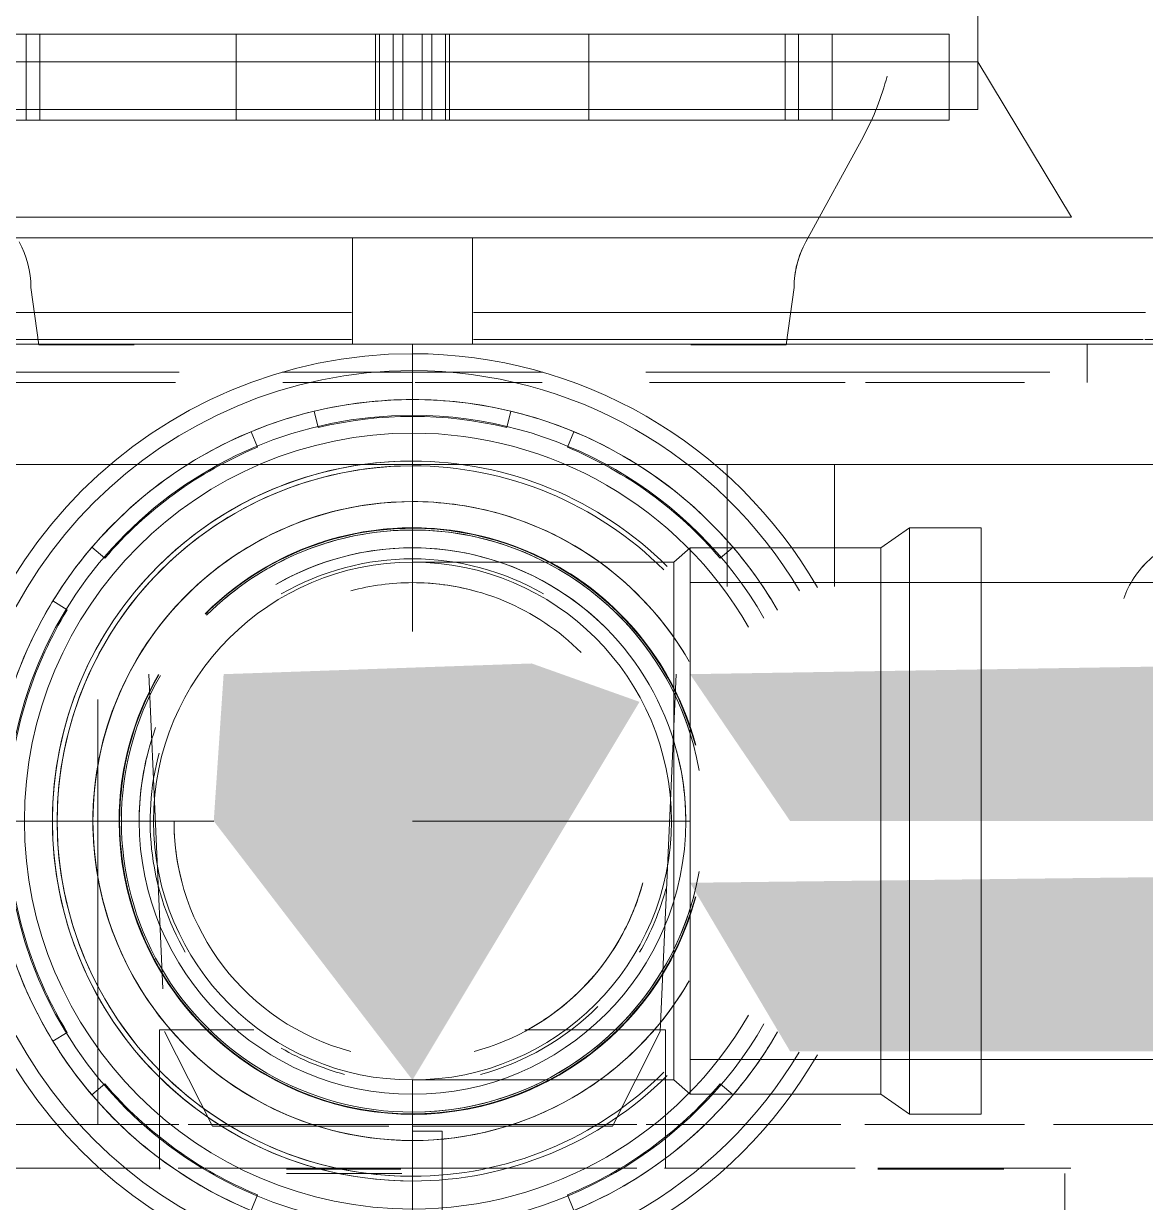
# Model space of a CAD drawing. Header units: metres. Extents: x 147 to 427, y -16 to 162.
# Drawn here: x 317.8939 to 318.0115, y 96.202 to 96.3256 of the extents above; entities that cross this region are included whole.
import ezdxf

# ---------------------------------------------------------------- set-up
doc = ezdxf.new("R2010")
doc.units = ezdxf.units.M
for name, color, linetype, lineweight in [('P-PIPE', 7, 'Continuous', 5), ('P-PIPE-CNTR', 7, 'Continuous', 5), ('P-SANR-FIXT', 7, 'Continuous', 5)]:
    doc.layers.add(name, color=color, linetype=linetype, lineweight=lineweight)

# ---------------------------------------------------------------- blocks, each defined once
blk = doc.blocks.new('Bomba Jacuzzi1 - 15B-T 1_1_2CV TRIF_220_380V _1 1_2CV_-V198-TÉRREO 1_20 - Dependente 1')
at = {"layer": 'P-SANR-FIXT', "color": 254, "lineweight": 15, "true_color": 0xd3d3d3}
for p, q in [((0.193312, 0.006407059882181407), (0.193312, 0.07794228634059976)), ((0.193312, 0.006407059882181957), (0.193312, 0.0779422863406)), ((0.19048871739608, 0.006406893536596771), (0.19048871739608, 0.07677364354495243)), ((0.19048871739608, 0.006406893536597314), (0.19048871739608, 0.07677364354495268)), ((0.19, 0.01354140730138914), (0.19, 0.07654695548751735)), ((0.20117, 0.006283051487931605), (0.20117, 0.07620199585161963)), ((0.187056, 0.02445839976218843), (0.187056, 0.07370833872355578)), ((0.1036, 0.02640515683319187), (0.1036, 0.04641008656544705)), ((0.108184, 0.02450403248065135), (0.108184, 0.04491403440335529)), ((0.108184, 0.02450403248065103), (0.108184, 0.044914034403355)), ((0.1959469999999998, 0.04000000000000049), (0.189947, 0.03916450000000052)), ((0.189947, 0.03916450000000054), (0.1959469999999998, 0.0400000000000005)), ((0.1181151000001584, 0.02652499999987485), (0.1035000000001064, 0.02652499999987485)), ((0.1181151, 0.02297132383538255), (0.1181151, 0.02652500000000036)), ((0.1181151, 0.02297132383538258), (0.1181151, 0.02652500000000036)), ((0.1036, 0.001295920556921004), (0.1036, 0.02454870714291651)), ((0.108184, 0.02352500000000038), (0.108184, 0.006088718036036889)), ((0.108184, 0.02352500000000038), (0.108184, 0.006088718036037138)), ((0.108184, 0.002565874999678935), (0.108184, 0.02348420487642284)), ((0.108184, 0.00256587499967863), (0.108184, 0.02348420487642254)), ((0.187056, 0.01364537469426698), (0.187056, -0.01364537469421645)), ((0.187056, 0.01364537469426548), (0.187056, -0.01364537469421795)), ((0.186, -1.015187933717243e-16), (0.186, 0.01359452085256246)), ((0.19, 0.006193290544041205), (0.19, 0.01236329396385773)), ((0.19, 0.006283051487931605), (0.20117, 0.006283051487931605)), ((0.19, 0.006283051487917731), (0.19, -0.006283051487916614)), ((0.108184, -0.02195377856190588), (0.108184, 5.246314719005816e-16)), ((0.108184, -0.02195377856182857), (0.108184, 2.198396794920633e-16)), ((0.108184, 8.349712170145052e-17), (0.108184, -0.02037324762402869)), ((0.108184, 3.3711087117779e-16), (0.108184, -0.02037324762402856)), ((0.186, -0.01359452085256266), (0.186, -0.0002956665324900796)), ((0.1036, -0.02333324812723243), (0.1036, -0.00319025764805147)), ((0.19, -0.01236329396386111), (0.19, -0.006193290544043345)), ((0.19, -0.006283051487931215), (0.20117, -0.006283051487931215)), ((0.19048871739608, -0.07659579989077148), (0.19048871739608, -0.006406893536596363)), ((0.19048871739608, -0.07659579989077145), (0.19048871739608, -0.006406893536596351)), ((0.193312, -0.07682858656715044), (0.193312, -0.006407059882181035)), ((0.193312, -0.0768285865671504), (0.193312, -0.00640705988218099)), ((0.20117, -0.07654695548751655), (0.20117, -0.006283051487931198)), ((0.1181151, -0.01176249999999985), (0.1181151, -0.01663468702741334)), ((0.1181151, -0.01176249999999965), (0.1181151, -0.01663468702741317)), ((0.1181151, -0.02652499999999965), (0.1181151, -0.01326249999999965)), ((0.1181151, -0.02652499999999965), (0.1181151, -0.01326249999999959)), ((0.19, -0.0765469554875169), (0.19, -0.01354140730138896)), ((0.1181151, -0.02037324762402868), (0.1181151, -0.02352499999999963)), ((0.1181151, -0.02037324762402856), (0.1181151, -0.02352499999999963)), ((0.108184, -0.04491403440335426), (0.108184, -0.02450403248065029)), ((0.108184, -0.04491403440335279), (0.108184, -0.02450403248056599)), ((0.187056, -0.06682159082212852), (0.187056, -0.02445839976218799)), ((0.1036, -0.04641008656544609), (0.1036, -0.02640515683319091)), ((0.1036000000001497, -0.02652500000015207), (0.1181151000001584, -0.02652500000015207)), ((0.189947, -0.03916449999999948), (0.195947, -0.03999999999999949)), ((0.195947, -0.03999999999999948), (0.189947, -0.03916449999999947)), ((0.2118003561001532, -0.04726891260466681), (0.2007431644073421, -0.04122521755382264)), ((0.108184, -0.06416004089774209), (0.108184, -0.04741244317743326)), ((0.108184, -0.06416004089774234), (0.108184, -0.04741244317743356)), ((0.1035, -0.04878051525607548), (0.1035, -0.0619999999999997)), ((0.1036, -0.06374768774327846), (0.1036, -0.04879036790187147)), ((0.108184, -0.08764424577416449), (0.108184, -0.06718430980360957)), ((0.108184, -0.0876442457741646), (0.108184, -0.06718430980360982)), ((0.186, -0.0707145816875006), (0.19, -0.0707145816875006))]:
    blk.add_line(p, q, dxfattribs=at)
at = {"layer": 'P-SANR-FIXT', "color": 9, "lineweight": 15, "true_color": 0xc0c0c0}
for p, q in [((0.1774, 0.013541407301387), (0.1774, 0.0768398580535091)), ((0.19, 0.0768398580535091), (0.19, 0.013541407301387)), ((0.20117, 0.07654695548751735), (0.20117, 0.006283051487932062)), ((0.203312, 2.379059794325298e-16), (0.203312, 0.06907800000000035)), ((0.203312, 2.484619597875562e-16), (0.203312, 0.06182169567078039)), ((0.214625, 0.05925000000000034), (0.214625, -0.05924999999999967)), ((0.214625, 0.05925000000000034), (0.214625, -0.05924999999999967)), ((0.219625, 0.05925000000000034), (0.219625, 7.527312106958563e-17)), ((0.213487, 0.05625000000000033), (0.213487, 0.00387298334620773)), ((0.213487, 0.00387298334620773), (0.213487, 0.05624111040866833)), ((0.2225, 0.00387298334620773), (0.2225, 0.05625000000000033)), ((0.2225, 0.05624111040866833), (0.2225, 0.00387298334620773)), ((0.213487, 0.04400000000000034), (0.213487, -0.04399999999999966)), ((0.213487, 0.04400000000000034), (0.213487, -0.04399999999999966)), ((0.2225, -0.04399999999999966), (0.2225, 0.04400000000000034)), ((0.2225, -0.04399999999999966), (0.2225, 0.04400000000000034)), ((0.213487, -0.04149999999999967), (0.213487, 0.04150000000000035)), ((0.213487, -0.04149999999999967), (0.213487, 0.04150000000000035)), ((0.2225, 0.04150000000000035), (0.2225, -0.04149999999999967)), ((0.2225, 0.04150000000000035), (0.2225, -0.04149999999999967)), ((0.213487, 0.00344571956871274), (0.213487, 0.04048186322293042)), ((0.213487, 0.04048186322293042), (0.213487, 0.03906764966055742)), ((0.213487, 0.04048186322293042), (0.2225, 0.04048186322293042)), ((0.213487, 0.03906764966055726), (0.213487, 0.04048186322293026)), ((0.213487, 0.04048186322293028), (0.213487, 0.003445719568712732)), ((0.213487, 0.04048186322293026), (0.2225, 0.04048186322293026)), ((0.2225, 0.03906764966055742), (0.2225, 0.04048186322293042)), ((0.2225, 0.04048186322293042), (0.2225, 0.00344571956871274)), ((0.2225, 0.003445719568712733), (0.2225, 0.04048186322293028)), ((0.2225, 0.04048186322293026), (0.2225, 0.03906764966055726)), ((0.213487, 0.03906764966055742), (0.213487, 0.002031506006339627)), ((0.2225, 0.03906764966055742), (0.213487, 0.03906764966055742)), ((0.213487, 0.00203150600633961), (0.213487, 0.03906764966055726)), ((0.213487, 0.03906764966055726), (0.2225, 0.03906764966055726)), ((0.2225, 0.002031506006339627), (0.2225, 0.03906764966055742)), ((0.2225, 0.03906764966055726), (0.2225, 0.00203150600633961)), ((0.213487, 0.03300000000000034), (0.213487, -0.03299999999999967)), ((0.213487, 0.03300000000000034), (0.213487, -0.03299999999999967)), ((0.213487, -0.03049999999999967), (0.213487, 0.03050000000000034)), ((0.213487, -0.03049999999999967), (0.213487, 0.03050000000000034)), ((0.2225000000001313, 0.0184999999998312), (0.2134870000001091, 0.0184999999998312)), ((0.213487, 0.01850000000000034), (0.213487, -0.01849999999999967)), ((0.213487, 0.01850000000000034), (0.213487, -0.01849999999999967)), ((0.2225, -0.01849999999999967), (0.2225, 0.01850000000000034)), ((0.2225, -0.01849999999999967), (0.2225, 0.01850000000000034)), ((0.187056, -0.01364942752180402), (0.187056, 0.01364942752180442)), ((0.1774, 0.01354140730138704), (0.1774, -6.351269510318503e-15)), ((0.19, -5.735811825502424e-15), (0.19, 0.01354140730138765)), ((0.213487, -0.01343999999999966), (0.213487, 0.01344000000000034)), ((0.213487, -0.01343999999999966), (0.213487, 0.01344000000000034)), ((0.2225, 0.01344000000000034), (0.2225, -0.01343999999999966)), ((0.2225, 0.01344000000000034), (0.2225, -0.01343999999999966)), ((0.19, 0.006283051487932378), (0.19, -0.006283051487931877)), ((0.19, 0.006283051487932196), (0.19, -0.0062830514879306)), ((0.19, 0.00628305148793299), (0.20117, 0.00628305148793299)), ((0.19, -0.006283051487916648), (0.19, 0.006283051487917697)), ((0.19, -4.708462786329193e-16), (0.19, 0.006193290544041205)), ((0.20117, -0.006283051487931212), (0.20117, 0.006283051487931582)), ((0.20117, -0.006283051487931264), (0.20117, 0.00628305148793299)), ((0.213487, 0.004000000000000339), (0.213487, -0.003999999999999663)), ((0.213487, 0.004000000000000339), (0.213487, -0.003999999999999663)), ((0.213487, 0.00387298334620773), (0.2225, 0.00387298334620773)), ((0.213487, 0.00387298334620773), (0.2225, 0.00387298334620773)), ((0.2225, -0.003999999999999663), (0.2225, 0.004000000000000339)), ((0.2225, -0.003999999999999663), (0.2225, 0.004000000000000339)), ((0.213487, 0.002031506006339624), (0.213487, 0.003445719568712752)), ((0.213487, 0.003445719568712766), (0.2225, 0.003445719568712766)), ((0.213487, 0.002031506006339613), (0.213487, 0.003445719568712729)), ((0.2225, 0.003445719568712731), (0.213487, 0.003445719568712731)), ((0.2225, 0.003445719568712765), (0.2225, 0.002031506006339646)), ((0.2225, 0.003445719568712715), (0.2225, 0.002031506006339591)), ((0.213487, 0.002031506006339627), (0.2225, 0.002031506006339627)), ((0.213487, 0.002031506006339591), (0.2225, 0.002031506006339591)), ((0.08689609248960532, 1.353583911622992e-16), (0.1075000000000001, 1.353583911622992e-16)), ((0.1075000000000001, 1.353583911622991e-16), (0.1075000000000001, -0.003109999999999865)), ((0.203312, -0.06907799999999967), (0.203312, 2.379059794325298e-16)), ((0.203312, -0.06182169567077971), (0.203312, 2.484619597875562e-16)), ((0.213487, -0.0009999999999996722), (0.213487, 0.001000000000000318)), ((0.213487, -0.0009999999999997559), (0.213487, 0.001000000000000221)), ((0.2225, 0.001000000000000316), (0.213487, 0.001000000000000316)), ((0.213487, 0.001000000000000221), (0.2225, 0.001000000000000221)), ((0.213487, 0.001000000000000416), (0.213487, -0.0009999999999995611)), ((0.213487, -0.0009999999999996548), (0.213487, 0.001000000000000352)), ((0.2225, 0.001000000000000416), (0.213487, 0.001000000000000416)), ((0.213487, 0.001000000000000377), (0.2225, 0.001000000000000377)), ((0.219625, 6.350871527104741e-16), (0.219625, -0.05924999999999966)), ((0.2225, 0.001000000000000221), (0.2225, -0.0009999999999997559)), ((0.2225, 0.001000000000000293), (0.2225, -0.000999999999999697)), ((0.2225, 0.001000000000000377), (0.2225, -0.0009999999999996297)), ((0.2225, -0.0009999999999995611), (0.2225, 0.001000000000000416)), ((0.1774, -6.300972764383683e-15), (0.1774, -0.013541407301386)), ((0.1774, -5.687101310714038e-15), (0.19, -5.687101310714038e-15)), ((0.19, -0.006193290544043345), (0.19, -4.1242009807263e-16)), ((0.19, -0.0135414073013854), (0.19, -5.687035217749603e-15)), ((0.213487, -0.0009999999999997559), (0.2225, -0.0009999999999997559)), ((0.213487, -0.000999999999999697), (0.2225, -0.000999999999999697)), ((0.213487, -0.0009999999999996548), (0.2225, -0.0009999999999996548)), ((0.213487, -0.0009999999999995611), (0.2225, -0.0009999999999995611)), ((0.213487, -0.03906764966055676), (0.213487, -0.002031506006338959)), ((0.213487, -0.003445719568712048), (0.213487, -0.002031506006338933)), ((0.213487, -0.002031506006338961), (0.2225, -0.002031506006338961)), ((0.213487, -0.00344571956871207), (0.213487, -0.002031506006338943)), ((0.213487, -0.002031506006338938), (0.213487, -0.03906764966055658)), ((0.213487, -0.00203150600633892), (0.2225, -0.00203150600633892)), ((0.2225, -0.002031506006338956), (0.2225, -0.003445719568712061)), ((0.2225, -0.002031506006338961), (0.2225, -0.03906764966055676)), ((0.2225, -0.03906764966055658), (0.2225, -0.002031506006338938)), ((0.2225, -0.00203150600633892), (0.2225, -0.003445719568712056)), ((0.1075000000000001, -0.003109999999999865), (0.08634771557962757, -0.003109999999999865)), ((0.213487, -0.003445719568712063), (0.213487, -0.04048186322292979)), ((0.2225, -0.003445719568712061), (0.213487, -0.003445719568712061)), ((0.213487, -0.04048186322292959), (0.213487, -0.003445719568712063)), ((0.213487, -0.003445719568712063), (0.2225, -0.003445719568712063)), ((0.2225, -0.04048186322292979), (0.2225, -0.003445719568712059)), ((0.2225, -0.003445719568712063), (0.2225, -0.04048186322292959)), ((0.213487, -0.05624999999999967), (0.213487, -0.003872983346207061)), ((0.213487, -0.003999999999999652), (0.213487, -0.003872983346207052)), ((0.213487, -0.003872983346207053), (0.213487, -0.05624999999999967)), ((0.213487, -0.003872983346207046), (0.2225, -0.003872983346207046)), ((0.213487, -0.003872983346207061), (0.2225, -0.003872983346207061)), ((0.2225, -0.05624999999999967), (0.2225, -0.003872983346207053)), ((0.2225, -0.003872983346207046), (0.2225, -0.003999999999999652)), ((0.2225, -0.003872983346207061), (0.2225, -0.05624999999999967)), ((0.19, -0.00628305148793191), (0.20117, -0.00628305148793191)), ((0.20117, -0.00628305148793191), (0.20117, -0.0765469554875169)), ((0.1774, -0.0768398580535087), (0.1774, -0.01354140730138602)), ((0.19, -0.01354140730138602), (0.19, -0.0768398580535087)), ((0.2134870000001091, -0.01850000000010841), (0.2225000000001313, -0.01850000000010841)), ((0.213487, -0.04048186322292979), (0.213487, -0.03906764966055676)), ((0.213487, -0.03906764966055676), (0.2225, -0.03906764966055676)), ((0.213487, -0.03906764966055658), (0.213487, -0.04048186322292959)), ((0.2225, -0.03906764966055658), (0.213487, -0.03906764966055658)), ((0.2225, -0.03906764966055676), (0.2225, -0.04048186322292979)), ((0.2225, -0.04048186322292959), (0.2225, -0.03906764966055658)), ((0.213487, -0.04048186322292979), (0.2225, -0.04048186322292979)), ((0.213487, -0.04048186322292959), (0.2225, -0.04048186322292959)), ((0.2007431644073421, -0.04122521755382266), (0.2118003561001532, -0.04726891260466683)), ((0.2134870000001091, -0.04400000000019791), (0.2225000000001313, -0.04400000000019791)), ((0.2225, -0.05624999999999967), (0.213487, -0.05624999999999967)), ((0.213487, -0.05624999999999967), (0.2225, -0.05624999999999967)), ((0.2033120000001049, -0.06907800000011304), (0.2196250000001688, -0.0592500000002161)), ((0.2146250000001526, -0.0592500000002161), (0.2301250000001404, -0.0592500000002161)), ((0.19, -0.08498315557454636), (0.19, -0.0764959149721657)), ((0.19, -0.07654695548751697), (0.19, -0.08486421843914564)), ((0.19, -0.07654695548751649), (0.19, -0.08486421843914538)), ((0.20117, -0.0848642184391454), (0.20117, -0.07654695548751655)), ((0.20117, -0.08486421843914563), (0.20117, -0.0765469554875169)), ((0.19048871739608, -0.0886505675346927), (0.19048871739608, -0.07677364354495188))]:
    blk.add_line(p, q, dxfattribs=at)
at = {"layer": 'P-SANR-FIXT', "color": 254, "lineweight": 15, "true_color": 0xe0e0e0}
for p, q in [((0.19, 0.01354140730138716), (0.19, 0.0764959149721646)), ((0.19, 0.07620199585161963), (0.19, 0.01354140730138907)), ((0.19, 0.0135414073013794), (0.19, 0.0730879880869929)), ((0.19, 0.07071458168750144), (0.19, 0.01979397966391515)), ((0.187056, 0.0453680000000007), (0.187056, 0.02450403248065162)), ((0.187056, 0.04536799999999939), (0.187056, 0.02450403248065016)), ((0.186, 0.02485031015229601), (0.186, 0.03871911036493653)), ((0.1036, 0.02352500000000038), (0.1036, 0.01663468702741382)), ((0.1036, 0.02352500000000038), (0.1036, 0.01663468702741389)), ((0.1181151, 0.02352500000000038), (0.1181151, 0.01663468702741374)), ((0.1181151, 0.02352500000000038), (0.1181151, 0.01663468702741388)), ((0.1181151, 0.01875600737097348), (0.1181151, 0.02297132383538255)), ((0.1181151, 0.01875600737097353), (0.1181151, 0.02297132383538258)), ((0.108017, 0.0209725000000005), (0.108017, 0.002490587730315961)), ((0.108017, 0.002490587730315975), (0.108017, 0.02097250000000052)), ((0.187056, -0.0136494275218037), (0.187056, 0.01364942752180474)), ((0.1035, 0.01319095642852143), (0.1035, 0.001235149187970023)), ((0.1036, 0.001295920556920454), (0.1036, 0.01346123221907049)), ((0.1774, 0.01236329396385833), (0.1774, 0.006193290544041859)), ((0.1036, 0.01176250000000024), (0.1036, 1.647320932593651e-16)), ((0.1036, 0.01176250000000038), (0.1036, 4.334782768691617e-16)), ((0.19, -0.006283051487916614), (0.19, 0.006283051487917731)), ((0.108184, 0.006088718036036889), (0.108184, 8.349712170145052e-17)), ((0.108184, 0.006088718036037138), (0.108184, 3.3711087117779e-16)), ((0.1075, 5.239850220384312e-16), (0.1075, -0.003109999999999476)), ((0.1075, 3.916894822222709e-16), (0.1075, -0.003109999999999608)), ((0.1075, 1.647320932593651e-16), (0.1075, -0.003109999999999833)), ((0.108017, 5.075939668586216e-16), (0.108017, -0.02097249999999948)), ((0.108017, -0.02097249999999947), (0.108017, 5.24513765753909e-16)), ((0.1036, -0.006088718036036253), (0.1036, -0.0117624999999995)), ((0.1036, -0.006088718036036633), (0.1036, -0.01176249999999976)), ((0.1774, -0.006193290544042774), (0.1774, -0.0123632939638605)), ((0.19, -0.01354140730138829), (0.19, -0.07654695548751655)), ((0.19, -0.07654695548754673), (0.19, -0.01354140730137835)), ((0.19, -0.0764959149721657), (0.19, -0.0135414073013905)), ((0.1036, -0.01663468702741307), (0.1036, -0.02272340506344994)), ((0.1036, -0.01663468702741322), (0.1036, -0.02272340506344995)), ((0.1181151, -0.01663468702741334), (0.1181151, -0.02037324762402868)), ((0.1181151, -0.01663468702741317), (0.1181151, -0.02037324762402856)), ((0.108184, -0.02037324762402869), (0.108184, -0.02352499999999963)), ((0.108184, -0.02037324762402856), (0.108184, -0.02352499999999963)), ((0.19, -0.01979397966391415), (0.19, -0.07071458168750061)), ((0.187056, -0.0245040324805653), (0.187056, -0.04536799999999915)), ((0.187056, -0.02450403248056684), (0.187056, -0.04536800000000046)), ((0.186, -0.03871911036493665), (0.186, -0.02485031015229618)), ((0.187056, -0.04741244317743294), (0.187056, -0.06416004089774179)), ((0.187056, -0.04741244317743423), (0.187056, -0.06416004089774287)), ((0.1036, -0.06899999999999967), (0.1036, -0.06374768774327846)), ((0.1036, -0.06899999999999967), (0.1036, -0.0637476877432785)), ((0.1774, -0.07649591497216564), (0.1774, -0.07896588260215075))]:
    blk.add_line(p, q, dxfattribs=at)
at = {"layer": 'P-SANR-FIXT', "color": 254, "lineweight": 15, "true_color": 0xe9e9e9}
for p, q in [((0.19, 0.07308798808699295), (0.19, 0.01354140730137944)), ((0.19, 0.02920840784928589), (0.19, 0.07308798808699299)), ((0.1774, 0.04536800000005083), (0.1774, 0.02695925989736053)), ((0.187056, 0.02445839976218872), (0.187056, 0.04546990180777593)), ((0.19, 0.03300000000000055), (0.19, 0.04425000000000057)), ((0.19, 0.04425000000000058), (0.19, 0.03300000000000057)), ((0.189947, 0.03916450000000052), (0.189947, 0.02916450000000053)), ((0.1081839999999945, 0.03300000000000055), (0.1527598558097748, 0.03300000000000055)), ((0.1554038059222544, 0.02763716307852132), (0.1224211376548938, 0.02617882523922768)), ((0.1036, 0.01663468702741382), (0.1036, 0.01176250000000024)), ((0.1036, 0.01663468702741389), (0.1036, 0.01176250000000038)), ((0.1035, 0.01319095642852143), (0.1035, 0.001235149187970023)), ((0.1035, 0.01319095642852234), (0.1035, 0.0012351491879702)), ((0.1774, 0.006193290544041859), (0.1774, 1.428929891078568e-16)), ((0.1036, 5.797390581332799e-16), (0.1036, -0.006088718036036253)), ((0.1036, 1.020489012890288e-16), (0.1036, -0.006088718036036633)), ((0.1774, 2.030375867434487e-16), (0.1774, -0.006193290544042774)), ((0.1036, -0.0117624999999995), (0.1036, -0.01663468702741307)), ((0.1036, -0.01176249999999976), (0.1036, -0.01663468702741322)), ((0.19, -0.01354140730137832), (0.19, -0.0765469554875467)), ((0.1036, -0.02272340506344994), (0.1036, -0.02352499999999963)), ((0.1036, -0.02272340506344995), (0.1036, -0.02352499999999963)), ((0.187056, -0.04546990180777494), (0.187056, -0.0244583997621877)), ((0.117947, -0.02598099999999948), (0.1554038059222543, -0.02763716307852027)), ((0.1774, -0.02695925989736339), (0.1774, -0.04536800000005305)), ((0.189947, -0.02916449999999948), (0.189947, -0.03916449999999948)), ((0.19, -0.07654695548754673), (0.19, -0.02897912934807531)), ((0.1773999999999909, -0.03299999999999945), (0.1645961940777015, -0.03299999999999945)), ((0.19, -0.04424999999999945), (0.19, -0.03299999999999945)), ((0.19, -0.03299999999999943), (0.19, -0.04424999999999944)), ((0.1645961940777114, -0.04424999999999945), (0.1773999999999958, -0.04424999999999945)), ((0.1773999999999958, -0.04424999999999944), (0.1645961940777114, -0.04424999999999944)), ((0.187056, -0.06440075186229548), (0.187056, -0.0472499999999995)), ((0.1774, -0.04939753728391514), (0.1774, -0.0641600408977223)), ((0.09905600000000002, -0.06838664109389055), (0.103056, -0.06838664109389055))]:
    blk.add_line(p, q, dxfattribs=at)
at = {"layer": 'P-SANR-FIXT', "color": 7, "lineweight": 15, "true_color": 0xefefef}
for p, q in [((0.186, 0.04536800000003435), (0.186, 0.02898998229859393)), ((0.189947, 0.02916450000000054), (0.189947, 0.03916450000000054)), ((0.1527598558097748, 0.03300000000000057), (0.1081839999999945, 0.03300000000000057)), ((0.19, 0.01354140730137944), (0.19, 0.02920840784928589)), ((0.1224211376548938, 0.02617882523922769), (0.1554038059222543, 0.02763716307852133)), ((0.1035, 0.01319095642852234), (0.1035, 0.0012351491879702)), ((0.1035, 0.01319095642851724), (0.1035, 0.001235149187969752)), ((0.186, 0.01354140730137944), (0.186, 0.0003144248954012152)), ((0.186, -0.0002935007971013482), (0.186, -0.01354140730137832)), ((0.19, -0.02897912934807531), (0.19, -0.01354140730137834)), ((0.108017, -0.02097249999999948), (0.117947, -0.02598099999999948)), ((0.117947, -0.02598099999999947), (0.108017, -0.02097249999999947)), ((0.1554038059222544, -0.02763716307852026), (0.117947, -0.02598099999999947)), ((0.186, -0.02898998229859281), (0.186, -0.04536800000003326)), ((0.189947, -0.03916449999999947), (0.189947, -0.02916449999999947)), ((0.1645961940777015, -0.03299999999999943), (0.1773999999999909, -0.03299999999999943)), ((0.186, -0.04748485908990274), (0.186, -0.064160040897698))]:
    blk.add_line(p, q, dxfattribs=at)
at = {"layer": 'P-SANR-FIXT', "color": 7, "lineweight": 15, "true_color": 0xf3f3f3}
for p, q in [((0.117947, 0.02598100000000053), (0.108017, 0.0209725000000005)), ((0.108017, 0.02097250000000052), (0.117947, 0.02598100000000055)), ((0.103056, 0.01319036002902317), (0.103056, 0.001119892857801026)), ((0.1035, 0.01319095642851724), (0.1035, 0.001235149187969752))]:
    blk.add_line(p, q, dxfattribs=at)
at = {"layer": 'P-SANR-FIXT', "color": 7, "lineweight": 15, "true_color": 0xf6f6f6}
for p, q in [((0.103056, 0.001111745443696711), (0.103056, 0.01313935480156644)), ((0.09862000000000003, -0.003109999999999476), (0.1075, -0.003109999999999476))]:
    blk.add_line(p, q, dxfattribs=at)
at = {"layer": 'P-SANR-FIXT', "color": 7, "lineweight": 15, "true_color": 0xfbfbfb}
blk.add_line((0.1075, 5.241691525270655e-16), (0.09862000000000003, 5.241691525270654e-16), dxfattribs=at)
at = {"layer": 'P-SANR-FIXT', "color": 254, "lineweight": 15, "true_color": 0xd3d3d3}
for centre, radius, start, end in [((0.1959469999999957, 0.05000000000001273), 0.01000000000001223, 270.0000000000238, 298.6603541523697), ((0.14, 1.913900149475012e-16), 0.03349999999999994, 45.00000000000039, 180.0000000000004), ((0.14, 1.913900149475012e-16), 0.0335, 3.865333369549222e-13, 30.00000000000044), ((0.14, 2.25229612738076e-16), 0.03350000000000006, 180, 210.0000000000001), ((0.14, 2.25229612738076e-16), 0.03350000000000001, 300.0000000000001, 345), ((0.14, 2.25229612738076e-16), 0.03350000000000005, 225.0000000000001, 240), ((0.1959469999999957, -0.05000000000001169), 0.01000000000001223, 61.33964584763093, 89.99999999997542), ((0.2247500000000707, -0.02357699999980613), 0.02700000000020422, 241.3396458476301, 255.7824978002517)]:
    blk.add_arc(centre, radius, start, end, dxfattribs=at)
at = {"layer": 'P-SANR-FIXT', "color": 254, "lineweight": 15, "true_color": 0xe0e0e0}
for centre, radius, start, end in [((0.1959469999999957, 0.05000000000001274), 0.01000000000001223, 270.0000000000235, 298.6603541523691), ((0.14, 1.913900149475012e-16), 0.03350000000000002, 30.00000000000045, 45.00000000000046), ((0.14, 2.25229612738076e-16), 0.03349999999999998, 345.0000000000001, 4.198332179531842e-13), ((0.14, 2.25229612738076e-16), 0.03350000000000005, 210.0000000000001, 225.0000000000001), ((0.1959469999999957, -0.05000000000001168), 0.01000000000001222, 75.66982292380276, 89.99999999997503), ((0.1959469999999957, -0.05000000000001168), 0.01000000000001217, 61.33964584763039, 75.66982292380267), ((0.1600000000000001, -0.08398099999999944), 0.009999999999999955, 56.38662117593087, 70.48327646991366), ((0.1600000000000001, -0.08398099999999943), 0.00999999999999994, 56.38662117593123, 70.48327646991416)]:
    blk.add_arc(centre, radius, start, end, dxfattribs=at)
at = {"layer": 'P-SANR-FIXT', "color": 9, "lineweight": 15, "true_color": 0xc0c0c0}
for centre, radius, start, end in [((0.14, 4.534150832569142e-17), 0.03774999999999997, 3.180554681463517e-14, 180), ((0.14, 1.691979889528739e-17), 0.03775000000000005, 359.9999999999992, 179.9999999999995), ((0.14, 7.91811061162662e-17), 0.03725000000000006, 359.9999999999996, 179.9999999999993), ((0.14, 5.075939668586216e-17), 0.03724999999999998, 3.81666561775622e-13, 179.9999999999997), ((0.14, 5.075939668586216e-17), 0.03725000000000004, 359.9999999999996, 179.9999999999996), ((0.14, 8.273381979506667e-17), 0.03724999999999997, 3.88027671138549e-13, 180.0000000000001), ((0.14, 1.691979889528736e-17), 0.03350000000000002, 359.9999999999996, 179.9999999999999), ((0.14, 3.383959779057477e-17), 0.03349999999999997, 7.251664673736819e-13, 180.0000000000004), ((0.14, 6.581402089977929e-17), 0.03350000000000001, 2.862499213317165e-13, 179.9999999999999), ((0.14, 3.383959779057477e-17), 0.02749999999999999, 75.00000000000058, 120.0000000000005), ((0.14, 7.745715180362824e-17), 0.02749999999999999, 74.99999999999999, 120), ((0.14, 3.383959779057477e-17), 0.02749999999999998, 150.0000000000004, 165.0000000000003), ((0.14, 7.745715180362824e-17), 0.02750000000000002, 149.9999999999999, 164.9999999999999), ((0.14, 3.383959779057477e-17), 0.0275, 7.683395496796518e-13, 30.0000000000007), ((0.14, 7.745715180362824e-17), 0.02750000000000001, 1.272221872585407e-14, 30), ((0.14, 7.91811061162662e-17), 0.03775000000000003, 180, 224.9999999999997), ((0.14, 5.075939668586216e-17), 0.03775000000000003, 179.9999999999996, 224.9999999999996), ((0.14, 4.534150832569142e-17), 0.03725000000000002, 179.9999999999999, 224.9999999999999), ((0.14, 1.691979889528739e-17), 0.03725000000000002, 180, 224.9999999999999), ((0.14, 5.075939668586216e-17), 0.03725000000000003, 179.9999999999999, 224.9999999999999), ((0.14, 8.273381979506667e-17), 0.03725000000000005, 180, 225), ((0.14, 5.075939668586213e-17), 0.03350000000000005, 180, 239.9999999999997), ((0.14, 5.075939668586213e-17), 0.03350000000000002, 299.9999999999996, 9.261084735403041e-15), ((0.14, 6.767919558114955e-17), 0.03349999999999999, 300.0000000000001, 3.88027671138549e-13), ((0.14, 9.965361869035406e-17), 0.03350000000000004, 299.9999999999997, 359.9999999999997), ((0.14, 6.767919558114955e-17), 0.02750000000000002, 329.9999999999996, 359.9999999999997), ((0.14, 1.11296749594203e-16), 0.02750000000000004, 329.9999999999996, 359.9999999999996), ((0.14, 4.534150832569142e-17), 0.03725000000000003, 314.999999999999, 359.999999999999), ((0.14, 1.691979889528739e-17), 0.03724999999999997, 314.9999999999995, 359.9999999999994), ((0.14, 5.075939668586216e-17), 0.03725000000000003, 314.9999999999993, 359.9999999999994), ((0.14, 8.273381979506667e-17), 0.03724999999999998, 314.9999999999998, 9.541664044390551e-14), ((0.14, 7.91811061162662e-17), 0.03774999999999997, 314.9999999999997, 2.544443745170813e-14), ((0.14, 5.075939668586216e-17), 0.03775000000000007, 314.9999999999992, 359.9999999999992), ((0.14, 6.767919558114955e-17), 0.03350000000000004, 180.0000000000003, 240.0000000000002), ((0.14, 9.965361869035406e-17), 0.03350000000000004, 180.0000000000003, 239.9999999999999), ((0.14, 6.767919558114955e-17), 0.02750000000000006, 194.9999999999997, 224.9999999999997), ((0.14, 1.11296749594203e-16), 0.02750000000000002, 194.9999999999997, 224.9999999999996), ((0.14, 6.767919558114955e-17), 0.02750000000000005, 239.9999999999996, 254.9999999999997), ((0.14, 1.11296749594203e-16), 0.02750000000000002, 239.9999999999996, 254.9999999999997), ((0.2247500000000707, -0.02357699999980615), 0.02700000000020421, 241.3396458476297, 255.7824978002513)]:
    blk.add_arc(centre, radius, start, end, dxfattribs=at)
at = {"layer": 'P-SANR-FIXT', "color": 254, "lineweight": 15, "true_color": 0xe9e9e9}
for centre, radius, start, end in [((0.1600000000000001, -0.08398099999999944), 0.009999999999999964, 42.28996588194819, 56.38662117593093), ((0.1600000000000001, -0.08398099999999943), 0.00999999999999997, 28.19331058796591, 56.38662117593132)]:
    blk.add_arc(centre, radius, start, end, dxfattribs=at)
blk = doc.blocks.new('Joelho 45_90 - Agua Fria_Soldavel - MEP - Tigre - Standard-V203-TÉRREO 1_20 - Dependente 1')
at = {"layer": 'P-PIPE', "lineweight": 15, "true_color": 0x69503c}
blk.add_hatch(color=27, dxfattribs=at).paths.add_polyline_path([(149.5427179895539, 96.21480853299308), (149.5665186246486, 96.25445853299313), (149.5552179895539, 96.25848434751315), (149.5229209009118, 96.25736233891536), (149.5218850618303, 96.24195853299305), (149.5384981784454, 96.22030789789842)])
at = {"layer": 'P-PIPE', "color": 4, "lineweight": 15, "true_color": 0x00ffff}
for p, q in [((149.5948179895539, 96.27270853299312), (149.591817989554, 96.27060853299305)), ((149.6023179895539, 96.27270853299312), (149.5948179895539, 96.27270853299312)), ((149.5948179895538, 96.27270853299292), (149.5948179895538, 96.24195853299291)), ((149.6023179895538, 96.24195853299291), (149.6023179895538, 96.27270853299292)), ((149.5718179895539, 96.27060853299291), (149.5701179895541, 96.26910853299309)), ((149.5718179895538, 96.24195853299291), (149.5718179895538, 96.27060853299271)), ((149.591817989554, 96.27060853299305), (149.5718179895539, 96.27060853299305)), ((149.5718179895538, 96.27060853299291), (149.5718179895538, 96.24195853299291)), ((149.5918179895538, 96.27060853299291), (149.5918179895538, 96.24195853299291)), ((149.5701179895539, 96.26910853299292), (149.5701179895539, 96.24195853299291)), ((149.5701179895538, 96.24195853299291), (149.5701179895538, 96.26910853299292)), ((149.5718179895538, 96.26610667865013), (149.5718179895538, 96.2669585329929)), ((149.5718179895538, 96.21695853299292), (149.5718179895538, 96.2669585329929)), ((149.6023179895538, 96.2669585329929), (149.6023179895538, 96.26610667865013)), ((149.6023179895538, 96.2669585329929), (149.6023179895538, 96.21695853299292)), ((149.5701179895536, 96.24195853299291), (149.5701179895536, 96.2148085329929)), ((149.5701179895538, 96.2148085329929), (149.5701179895538, 96.24195853299291)), ((149.5718179895538, 96.21330853299273), (149.5718179895538, 96.24195853299291)), ((149.5718179895538, 96.24195853299291), (149.5718179895538, 96.21330853299291)), ((149.5918179895538, 96.24195853299291), (149.5918179895538, 96.21330853299291)), ((149.5948179895538, 96.24195853299291), (149.5948179895538, 96.2112085329929)), ((149.6023179895538, 96.2112085329929), (149.6023179895538, 96.24195853299291)), ((149.5718179895538, 96.21695853299292), (149.5718179895538, 96.21781038733569)), ((149.6023179895538, 96.21781038733569), (149.6023179895538, 96.21695853299292)), ((149.5701179895537, 96.21480853299308), (149.5718179895539, 96.21330853299291)), ((149.5718179895539, 96.21330853299312), (149.591817989554, 96.21330853299312)), ((149.591817989554, 96.21330853299312), (149.5948179895539, 96.21120853299304)), ((149.5948179895539, 96.21120853299304), (149.6023179895539, 96.21120853299304))]:
    blk.add_line(p, q, dxfattribs=at)
at = {"layer": 'P-PIPE', "color": 4, "lineweight": 15, "true_color": 0x00ffff, "flags": 128}
for points in [[(149.570117989554, 96.26910853299309), (149.5690222817972, 96.26910853299309), (149.5679283269392, 96.26910853299309), (149.5668378750742, 96.26910853299309), (149.5657526706928, 96.26910853299309), (149.5646744498902, 96.26910853299309), (149.5636049375899, 96.26910853299309), (149.5625458447833, 96.26910853299309), (149.5614988657931, 96.26910853299309), (149.5604656755623, 96.26910853299309), (149.5594479269747, 96.26910853299309), (149.5584472482111, 96.26910853299309), (149.5574652401442, 96.26910853299309), (149.5565034737771, 96.26910853299309), (149.5555634877308, 96.26910853299309), (149.554646785783, 96.26910853299309), (149.5537548344606, 96.26910853299309), (149.5528890606958, 96.26910853299309), (149.5520508495419, 96.26910853299309), (149.551241541958, 96.26910853299309), (149.5504624326633, 96.26910853299309), (149.5497147680668, 96.26910853299309), (149.5489997442722, 96.26910853299309), (149.5483185051649, 96.26910853299309), (149.5476721405824, 96.26910853299309), (149.5470616845702, 96.26910853299309), (149.5464881137274, 96.26910853299309), (149.5459523456453, 96.26910853299309), (149.5454552374384, 96.26910853299309), (149.5449975843736, 96.26910853299309), (149.5445801185985, 96.26910853299309), (149.544203507969, 96.26910853299309), (149.5438683549821, 96.26910853299309), (149.5435751958108, 96.26910853299309), (149.5433244994473, 96.26910853299309), (149.5431166669523, 96.26910853299309), (149.5429520308135, 96.26910853299309), (149.5428308544137, 96.26910853299309), (149.542753331609, 96.26910853299309), (149.5427195864197, 96.26910853299309)], [(149.5427399066315, 96.21480853299308), (149.5428056228014, 96.21480853299308), (149.5429150329316, 96.21480853299308), (149.5430679619895, 96.21480853299308), (149.5432641653212, 96.21480853299308), (149.543503329043, 96.21480853299308), (149.5437850705443, 96.21480853299308), (149.5441089390985, 96.21480853299308), (149.5444744165852, 96.21480853299308), (149.5448809183183, 96.21480853299308), (149.5453277939818, 96.21480853299308), (149.5458143286699, 96.21480853299308), (149.5463397440308, 96.21480853299308), (149.5469031995123, 96.21480853299308), (149.5475037937055, 96.21480853299308), (149.5481405657879, 96.21480853299308), (149.5488124970601, 96.21480853299308), (149.5495185125755, 96.21480853299308), (149.5502574828596, 96.21480853299308), (149.5510282257179, 96.21480853299308), (149.5518295081259, 96.21480853299308), (149.5526600482029, 96.21480853299308), (149.5535185172619, 96.21480853299308), (149.5544035419355, 96.21480853299308), (149.5553137063732, 96.21480853299308), (149.5562475545058, 96.21480853299308), (149.5572035923755, 96.21480853299308), (149.558180290526, 96.21480853299308), (149.5591760864482, 96.21480853299308), (149.5601893870813, 96.21480853299308), (149.5612185713603, 96.21480853299308), (149.5622619928101, 96.21480853299308), (149.5633179821787, 96.21480853299308), (149.5643848501085, 96.21480853299308), (149.5654608898385, 96.21480853299308), (149.5665443799346, 96.21480853299308), (149.5676335870437, 96.21480853299308), (149.5687267686668, 96.21480853299308), (149.5698221759466, 96.21480853299308), (149.570117989554, 96.21480853299308)]]:
    blk.add_lwpolyline(points, dxfattribs=at)
at = {"layer": 'P-PIPE', "color": 4, "lineweight": 15, "true_color": 0x00ffff}
for radius, start, end in [(0.03075000000000133, 15.00000000000625, 135), (0.03075000000000715, 20.00000000001377, 120.0000000000083), (0.02865000000000559, 45.0000000000473, 120.000000000019), (0.02865000000000559, 0, 120.000000000019), (0.02865000000000889, 45, 120.0000000000252), (0.027150000000006, 0, 180), (0.027150000000006, 0, 180), (0.02500000000000568, 90, 104.9999999999897), (0.02499999999999454, 90, 104.9999999999978), (0.02499999999999454, 75.00000000000217, 90), (0.02499999999997726, 44.99999999998371, 90), (0.03075000000001182, 149.999999999995, 180), (0.03075000000001182, 159.9999999999936, 180), (0.02864999999999895, 159.9999999999718, 180), (0.02864999999999895, 164.9999999999773, 180), (0.02865000000000475, 164.9999999999792, 180), (0.02865000000000475, 0, 15.00000000002083), (0.02864999999999895, 0, 15.00000000002267), (0.03075000000000714, 180, 344.999999999987), (0.03075000000000188, 180, 339.9999999999933), (0.02864999999999895, 180, 0), (0.02864999999999895, 180, 0), (0.02864999999999895, 180, 0), (0.027150000000006, 180, 0), (0.027150000000006, 180, 0), (0.02500000000000568, 180, 195.0000000000056), (0.02499999999999454, 180, 255.0000000000018), (0.02499999999999454, 284.9999999999974, 345.0000000000018), (0.02499999999998652, 299.9999999999945, 345.0000000000059)]:
    blk.add_arc((149.5427179895538, 96.24195853299291), radius, start, end, dxfattribs=at)
blk = doc.blocks.new('AF_Soldavel_Uniao - Standard-V206-TÉRREO 1_20 - Dependente 1')
at = {"layer": 'P-PIPE', "color": 4, "lineweight": 15, "true_color": 0x00ffff}
for p, q in [((149.5328222662919, 96.2832204922911), (149.5324099444893, 96.28493974059516)), ((149.5328222662919, 96.2832204922911), (149.5324099444893, 96.28493974059516)), ((149.5530260346183, 96.28493974059516), (149.5526137128157, 96.2832204922911)), ((149.5530260346183, 96.28493974059516), (149.5526137128157, 96.2832204922911)), ((149.5257936532354, 96.28278997725076), (149.5264706266881, 96.28115671948046)), ((149.5257936532354, 96.28278997725076), (149.5264706266881, 96.28115671948046)), ((149.5589653524194, 96.28115671948046), (149.5596423258721, 96.28278997725076)), ((149.5589653524194, 96.28115671948046), (149.5596423258721, 96.28278997725076)), ((149.5104590101071, 96.26952359909222), (149.5091148859635, 96.27067214351304)), ((149.5104590101071, 96.26952359909222), (149.5091148859635, 96.27067214351304)), ((149.5763210931441, 96.27067214351304), (149.5749769690005, 96.26952359909222)), ((149.5763210931441, 96.27067214351304), (149.5749769690005, 96.26952359909222)), ((149.5050257930891, 96.2650439900096), (149.5065334809477, 96.26412057172894)), ((149.5050257930891, 96.2650439900096), (149.5065334809477, 96.26412057172894)), ((149.5004175876286, 96.24529778754557), (149.4986550708817, 96.24543692315194)), ((149.5004175876286, 96.24529778754557), (149.4986550708817, 96.24543692315194)), ((149.4986550708817, 96.23848014283388), (149.5004175876286, 96.23861927844025)), ((149.4986550708817, 96.23848014283388), (149.5004175876286, 96.23861927844025)), ((149.5065334809477, 96.21979649425688), (149.5050257930891, 96.2188730759762)), ((149.5065334809477, 96.21979649425688), (149.5050257930891, 96.2188730759762)), ((149.5091148859635, 96.2132449224728), (149.5104590101071, 96.21439346689358)), ((149.5091148859635, 96.2132449224728), (149.5104590101071, 96.21439346689358)), ((149.5749769690005, 96.21439346689358), (149.5763210931441, 96.2132449224728)), ((149.5749769690005, 96.21439346689358), (149.5763210931441, 96.2132449224728)), ((149.5264706266881, 96.20276034650537), (149.5257936532354, 96.20112708873506)), ((149.5264706266881, 96.20276034650537), (149.5257936532354, 96.20112708873506)), ((149.5596423258721, 96.20112708873506), (149.5589653524194, 96.20276034650537)), ((149.5596423258722, 96.20112708873506), (149.5589653524194, 96.20276034650537)), ((149.5324099444893, 96.19897732539064), (149.5328222662919, 96.20069657369476)), ((149.5324099444893, 96.19897732539064), (149.5328222662919, 96.20069657369476)), ((149.5526137128157, 96.20069657369476), (149.5530260346183, 96.19897732539064)), ((149.5526137128157, 96.20069657369476), (149.5530260346183, 96.19897732539064))]:
    blk.add_line(p, q, dxfattribs=at)
for radius, start, end in [(0.04420000000001778, 90, 269.9999999999996), (0.04419999999999809, 90, 103.486349230046), (0.04420000000000069, 30.00000000001039, 90), (0.04420000000001778, 76.513650769993, 90), (0.04420000000000095, 103.4863492300432, 112.513650769967), (0.04419999999999146, 67.48634923002543, 76.51365076998785), (0.04243199999999919, 76.51365076998142, 103.4863492300186), (0.04243199999999919, 76.51365076998142, 103.4863492300186), (0.04420000000000861, 112.5136507699731, 139.4863492300066), (0.04420000000000095, 40.51365076999836, 67.48634923003048), (0.0424319999999966, 112.513650769979, 139.4863492300352), (0.0424319999999966, 112.513650769979, 139.4863492300352), (0.04243199999999826, 40.51365076999744, 67.48634923002656), (0.04243200000001986, 40.51365076998692, 67.48634923003688), (0.03069999999999595, 90, 135), (0.03069999999999595, 90, 135), (0.03069999999999595, 90, 135), (0.0306999999999929, 90, 135), (0.03070000000001281, 15.00000000000395, 90), (0.03070000000001281, 15.00000000000395, 90), (0.03070000000001281, 15.00000000000395, 90), (0.03069999999999595, 14.99999999999583, 90), (0.04420000000000135, 139.4863492300066, 148.5136507699927), (0.04420000000000861, 31.48634923000728, 40.51365076999345), (0.04419999999999625, 148.5136507699933, 175.4863492299956), (0.0424320000000037, 148.5136507699917, 175.4863492300137), (0.0424320000000037, 148.5136507699917, 175.4863492300137), (0.0307000000000024, 150.0000000000104, 269.9999999999996), (0.0307000000000024, 150.0000000000104, 269.9999999999996), (0.0307000000000024, 150.0000000000104, 269.9999999999996), (0.03069999999999595, 150.0000000000146, 269.9999999999996), (0.04419999999999625, 175.4863492299956, 184.513650770004), (0.02499999999999454, 180, 194.9999999999975), (0.02500000000000568, 180, 195.0000000000056), (0.02500000000000568, 180, 195.0000000000056), (0.02499999999999454, 180, 194.9999999999975), (0.04420000000000135, 184.5136507700034, 211.4863492300183), (0.0424319999999998, 184.5136507699854, 211.4863492300051), (0.0424319999999998, 184.5136507699854, 211.4863492300051), (0.02499999999999454, 329.9999999999837, 345.0000000000018), (0.02499999999998652, 329.9999999999907, 345.0000000000059), (0.02499999999998652, 329.9999999999907, 345.0000000000059), (0.02499999999999454, 329.9999999999837, 345.0000000000018), (0.03069999999999595, 269.9999999999996, 345.0000000000039), (0.03069999999999595, 269.9999999999996, 345.0000000000039), (0.03069999999999595, 269.9999999999996, 345.0000000000039), (0.03070000000001281, 269.9999999999996, 344.9999999999957), (0.02499999999999618, 299.9999999999874, 314.9999999999997), (0.02499999999998652, 299.9999999999945, 315.0000000000078), (0.02499999999998652, 299.9999999999945, 315.0000000000078), (0.02499999999999618, 299.9999999999874, 314.9999999999997), (0.04420000000001778, 269.9999999999996, 329.9999999999842), (0.04420000000000861, 211.486349230028, 220.513650769985), (0.04420000000000135, 319.486349230025, 328.5136507699809), (0.04243200000001986, 220.5136507700022, 247.48634923003), (0.04243200000001986, 220.5136507700022, 247.48634923003), (0.0424319999999966, 292.5136507699797, 319.4863492300115), (0.0424319999999966, 292.5136507699797, 319.4863492300115), (0.04420000000000095, 220.5136507699875, 247.4863492300326), (0.04420000000000861, 292.5136507699684, 319.4863492300143), (0.04419999999999809, 247.4863492300218, 256.5136507699538), (0.04243199999999919, 256.5136507699796, 283.4863492300197), (0.04243199999999919, 256.5136507699796, 283.4863492300197), (0.04420000000001183, 283.4863492300027, 292.5136507700007), (0.04420000000001778, 256.5136507699611, 269.9999999999996), (0.04419999999999146, 269.9999999999996, 283.4863492300116)]:
    blk.add_arc((149.5427179895538, 96.24195853299291), radius, start, end, dxfattribs=at)
blk = doc.blocks.new('AF_Soldavel_Valvula de Retencao - Soldável - 50 mm-3999613-TÉRREO 1_20 - Dependente 1')
at = {"layer": 'P-PIPE', "color": 4, "lineweight": 15, "true_color": 0x00ffff}
for centre, radius, start, end in [((149.5427179895538, 96.2419585329929), 0.04901000000000977, 90, 269.9999999999996), ((149.5427179895538, 96.2419585329929), 0.04901000000000977, 90, 269.9999999999996), ((149.5427179895538, 96.2419585329929), 0.04901000000000363, 30.00000000000415, 90), ((149.5427179895538, 96.2419585329929), 0.04901000000000977, 30.00000000001134, 90), ((149.5427179895538, 96.24195853299298), 0.04722999999916055, 90, 269.9999999999996), ((149.5427179895538, 96.2419585329929), 0.04723000000001321, 90, 269.9999999999996), ((149.5427179895538, 96.24195853299298), 0.04723000000083744, 30.75838893823045, 90), ((149.5427179895538, 96.2419585329929), 0.04722999999998478, 30.75873572851567, 90), ((149.5427179895538, 96.2419585329929), 0.04255000000000564, 90, 269.9999999999996), ((149.5427179895538, 96.2419585329929), 0.04255000000000564, 30.00000000001085, 90), ((149.5427179895538, 96.2419585329929), 0.04068000000000893, 90, 269.9999999999996), ((149.5427179895538, 96.2419585329929), 0.04068000000000893, 90, 269.9999999999996), ((149.5427179895538, 96.2419585329929), 0.04068000000000893, 30.00000000001405, 90), ((149.5427179895538, 96.2419585329929), 0.04068000000000893, 30.00000000001405, 90), ((149.5427179895538, 96.2419585329929), 0.03052000000000274, 90, 135), ((149.5427179895538, 96.2419585329929), 0.03052000000000274, 90, 135), ((149.5427179895538, 96.2419585329929), 0.03051999999999566, 90, 135), ((149.5427179895538, 96.2419585329929), 0.03052000000000016, 90, 130.0000000000274), ((149.5427179895538, 96.2419585329929), 0.03051999999999566, 15.0000000000024, 90), ((149.5427179895538, 96.2419585329929), 0.03051999999999566, 15.0000000000024, 90), ((149.5427179895538, 96.2419585329929), 0.03051999999999566, 9.999999999991166, 90), ((149.5427179895538, 96.2419585329929), 0.03052000000000495, 15.0000000000024, 90), ((149.5427179895538, 96.2419585329929), 0.02500000000000568, 90, 104.9999999999894), ((149.5427179895538, 96.2419585329929), 0.02499999999999454, 90, 104.9999999999973), ((149.5427179895538, 96.2419585329929), 0.02499999999999454, 75.00000000000274, 90), ((149.5427179895538, 96.2419585329929), 0.02499999999997726, 74.99999999999433, 90), ((149.5427179895538, 96.2419585329929), 0.03051999999999566, 150.0000000000182, 269.9999999999996), ((149.5427179895538, 96.2419585329929), 0.03051999999999566, 150.0000000000182, 269.9999999999996), ((149.5427179895538, 96.2419585329929), 0.03051999999999566, 150.0000000000182, 269.9999999999996), ((149.5427179895538, 96.2419585329929), 0.03052000000001958, 150.0000000000025, 269.9999999999996), ((149.5427179895538, 96.24195853299278), 0.02500000000000568, 180, 195.0000000000056), ((149.5427179895538, 96.2419585329929), 0.02500000000000568, 180, 195.0000000000056), ((149.5427179895538, 96.2419585329929), 0.02499999999999454, 180, 194.9999999999896), ((149.5427179895538, 96.24195853299278), 0.02499999999999454, 180, 194.9999999999817), ((149.5427179895538, 96.2419585329929), 0.03052000000000564, 269.9999999999996, 349.9999999999785), ((149.5427179895538, 96.2419585329929), 0.02499999999998652, 299.9999999999904, 345.000000000013), ((149.5427179895538, 96.2419585329929), 0.02499999999999454, 299.9999999999711, 345.0000000000018), ((149.5427179895538, 96.24195853299278), 0.02499999999998652, 330.0000000000363, 345.000000000016), ((149.5427179895538, 96.24195853299278), 0.02499999999999454, 330.0000000000119, 345.0000000000018), ((149.5427179895538, 96.2419585329929), 0.03052000000000495, 269.9999999999996, 344.9999999999972), ((149.5427179895538, 96.2419585329929), 0.03052000000000495, 269.9999999999996, 344.9999999999972), ((149.5427179895538, 96.2419585329929), 0.03051999999999566, 269.9999999999996, 344.9999999999972), ((149.5427179895538, 96.24195853299278), 0.02499999999998652, 300.0000000000015, 315.0000000000159), ((149.5427179895538, 96.24195853299278), 0.02499999999999618, 299.9999999999874, 314.9999999999997), ((149.5427179895538, 96.2419585329929), 0.04068000000000231, 269.9999999999996, 329.9999999999943), ((149.5427179895538, 96.2419585329929), 0.04068000000000231, 269.9999999999996, 329.9999999999943), ((149.5427179895538, 96.2419585329929), 0.04254999999999169, 269.9999999999996, 329.999999999996), ((149.5427179895538, 96.2419585329929), 0.04722999999999841, 269.9999999999996, 329.1485223883072), ((149.5427179895538, 96.24195853299298), 0.04723000000084462, 269.9999999999996, 329.1483520525941), ((149.5427179895538, 96.2419585329929), 0.04901000000000977, 269.9999999999996, 329.9999999999955), ((149.5427179895538, 96.2419585329929), 0.04901000000000363, 269.9999999999996, 329.9999999999955)]:
    blk.add_arc(centre, radius, start, end, dxfattribs=at)

msp = doc.modelspace()

# ---------------------------------------------------------------- hatches: boundary and pattern name
at = {"layer": 'P-PIPE', "true_color": 0x00ffff}
for points in [[(318.5031726015943, 96.24195853299301), (318.5002169956699, 96.26610667865023), (317.9637726015942, 96.25736233891533), (317.9742616015942, 96.24195853299301), (318.5002169956699, 96.24195853299301)], [(318.1809008045885, 96.21781038733586), (318.5031726015943, 96.22428086346343), (318.5002169956699, 96.24195853299301), (317.9637726015942, 96.23548805686544), (317.9742616015942, 96.21781038733586), (318.0346726015943, 96.21781038733586)]]:
    msp.add_hatch(color=4, dxfattribs=at).paths.add_polyline_path(points)

# ---------------------------------------------------------------- linework, layer by layer
at = {"layer": 'P-PIPE', "color": 4, "lineweight": 15, "true_color": 0x00ffff}
for p, q in [((318.5031726015943, 96.2669585329931), (317.9637726015942, 96.2669585329931)), ((317.9637726015941, 96.2669585329929), (317.9637726015941, 96.21695853299292)), ((317.9637726015942, 96.216958532993), (318.5031726015943, 96.216958532993))]:
    msp.add_line(p, q, dxfattribs=at)
for centre, radius, start, end in [((317.9346726015941, 96.24195853299268), 0.02499999999996708, 90, 105.0000000000136), ((317.9346726015941, 96.24195853299268), 0.02500000000003411, 90, 104.9999999999734), ((317.9346726015941, 96.24195853299268), 0.02499999999997726, 74.99999999999403, 90), ((317.9346726015941, 96.24195853299268), 0.02499999999999618, 45.00000000004606, 90), ((317.9346726015941, 96.24195853299268), 0.02500000000002199, 180, 194.9999999999963), ((317.9346726015941, 96.24195853299268), 0.02500000000003411, 180, 255.0000000000263), ((317.9346726015941, 96.24195853299291), 0.02500000000002199, 180, 194.9999999999963), ((317.9346726015941, 96.24195853299291), 0.02500000000003411, 180, 195.000000000005), ((317.9346726015941, 96.24195853299291), 0.02500000000002199, 180, 194.9999999999963), ((317.9346726015941, 96.24195853299291), 0.02500000000003411, 180, 195.000000000005), ((317.9346726015941, 96.24195853299268), 0.02499999999996708, 285.0000000000132, 345.0000000000007), ((317.9346726015941, 96.24195853299268), 0.02499999999996708, 299.9999999999018, 345.0000000000007), ((317.9346726015941, 96.24195853299291), 0.02499999999996708, 330.0000000000109, 345.0000000000007), ((317.9346726015941, 96.24195853299291), 0.0249999999999581, 330.0000000000189, 345.0000000000053), ((317.9346726015941, 96.24195853299291), 0.02499999999996708, 330.0000000000109, 345.0000000000007), ((317.9346726015941, 96.24195853299291), 0.0249999999999581, 330.0000000000189, 345.0000000000053), ((317.9346726015941, 96.24195853299291), 0.02499999999999618, 299.9999999998745, 314.9999999999536), ((317.9346726015941, 96.24195853299291), 0.0249999999999581, 299.9999999999098, 314.9999999999943), ((317.9346726015941, 96.24195853299291), 0.02499999999999618, 299.9999999998745, 314.9999999999536), ((317.9346726015941, 96.24195853299291), 0.0249999999999581, 299.9999999999098, 314.9999999999943)]:
    msp.add_arc(centre, radius, start, end, dxfattribs=at)
at = {"layer": 'P-PIPE-CNTR', "color": 4, "lineweight": 15, "true_color": 0x00ffff}
for p, q in [((317.9346726015941, 96.2618337124184), (317.9346726015941, 96.29195853299292)), ((317.9346726015941, 96.26695853299287), (317.9346726015941, 96.29195853299292)), ((317.9346726015941, 96.26695853299283), (317.9346726015941, 96.2919585329928)), ((317.884672601594, 96.24195853299291), (317.9138396738705, 96.24195853299291)), ((317.884672601594, 96.24195853299291), (317.9138396738705, 96.24195853299291)), ((317.884672601594, 96.24195853299278), (317.9138396738707, 96.24195853299278)), ((317.9620726015941, 96.24195853299291), (317.9346726015941, 96.24195853299291)), ((317.9620726015941, 96.24195853299291), (317.9637726015941, 96.24195853299291)), ((317.9620726015939, 96.24195853299291), (317.9637726015941, 96.24195853299291)), ((317.9346726015941, 96.1919585329929), (317.9346726015941, 96.2148085329929)), ((317.9346726015941, 96.1919585329929), (317.9346726015941, 96.2148085329929)), ((317.9346726015941, 96.19195853299279), (317.9346726015941, 96.21480853299286))]:
    msp.add_line(p, q, dxfattribs=at)

# ---------------------------------------------------------------- block references
at = {"layer": 'P-PIPE', "color": 4, "lineweight": 15, "true_color": 0x00ffff}
for name in ['AF_Soldavel_Valvula de Retencao - Soldável - 50 mm-3999613-TÉRREO 1_20 - Dependente 1', 'AF_Soldavel_Uniao - Standard-V206-TÉRREO 1_20 - Dependente 1', 'Joelho 45_90 - Agua Fria_Soldavel - MEP - Tigre - Standard-V203-TÉRREO 1_20 - Dependente 1']:
    msp.add_blockref(name, (168.3919546120403, 0), dxfattribs=at)
at = {"layer": 'P-SANR-FIXT', "color": 254, "lineweight": 15, "true_color": 0xd3d3d3, "rotation": 89.99999999999915}
msp.add_blockref('Bomba Jacuzzi1 - 15B-T 1_1_2CV TRIF_220_380V _1 1_2CV_-V198-TÉRREO 1_20 - Dependente 1', (317.9346726015941, 96.10195853299291), dxfattribs=at)

doc.saveas('drawing.dxf')
